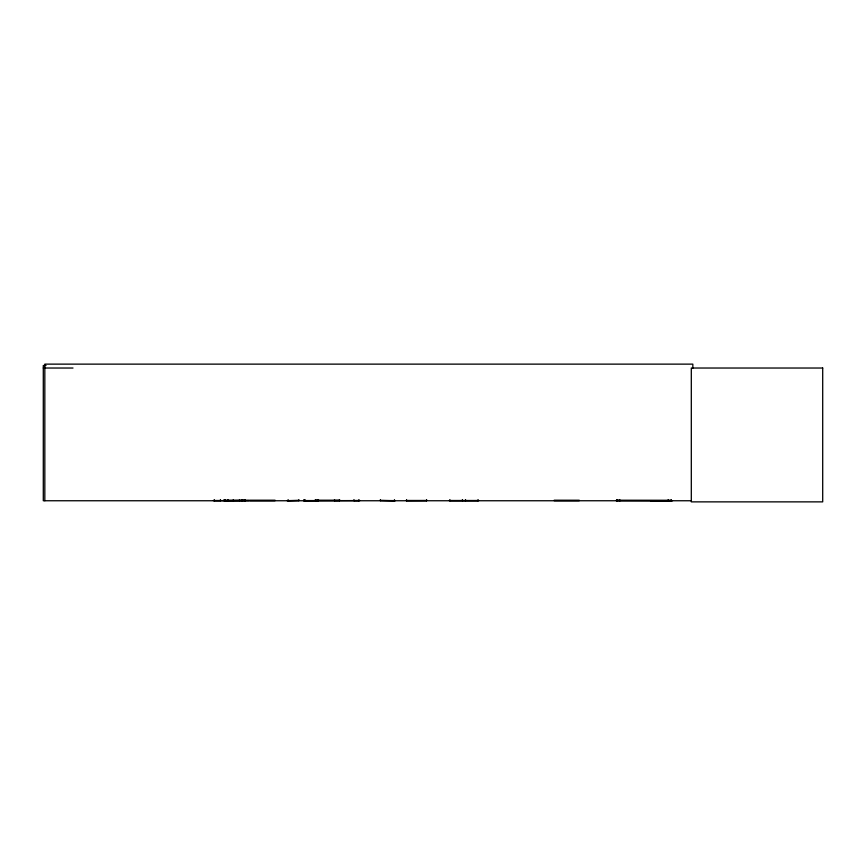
<?xml version="1.0" encoding="UTF-8"?>
<svg xmlns="http://www.w3.org/2000/svg" width="866" height="866" viewBox="0 0 866 866"><rect width="100%" height="100%" fill="white"/><g stroke="black" fill="none" stroke-linecap="round" stroke-linejoin="round"><path stroke-width="1.3" d="M224.142 500.71L245.349 500.483M225.268 500.58L225.268 499.639M244.212 500.645L244.223 499.639M304.215 500.58L318.244 500.58M617.382 500.7L617.209 499.877L616.787 500.743L616.581 500.223L671.323 500.267M619.58 500.667L619.829 499.877L620.034 500.743L619.212 499.877L618.973 500.721M667.87 500.721L668.108 499.877L668.357 500.656M670.76 500.267L670.988 500.656M671.118 500.721L671.356 499.877L671.561 500.743L616.332 500.667L616.581 499.877L617.003 500.754L617.242 500.267M339.288 500.537L334.222 500.58M668.704 500.267L668.498 500.721M449.216 500.58L478.714 500.58M449.681 500.58L478.249 500.58M287.88 500.624L298.802 500.483L287.176 500.71M213.274 500.58L249.159 500.689M213.978 500.58L220.148 500.58M46.006 365.517L43.3 365.517L43.3 500.754L691.479 500.754M43.3 368.028L73.004 368.028M224.088 500.212L249.181 500.212M249.982 500.212L275.074 500.212M314.845 500.212L339.927 500.212M554.164 500.212L579.257 500.234M406.555 500.483L426.624 500.483M250.003 500.689L275.052 500.689M303.555 500.71L359.91 500.58M406.555 500.71L426.624 500.624M554.186 500.689L579.235 500.689M359.184 500.58L354.216 500.58M394.658 500.624L380.455 500.483L395.253 500.754M692.832 368.18L692.832 364.131L44.826 364.131L44.826 500.754M672.503 500.754L650.518 500.754M478.075 499.606L478.075 500.721M465.529 499.606L465.529 500.721M462.412 499.606L462.412 500.721M449.855 499.606L449.855 500.721M426.624 499.639L426.624 500.754M406.555 499.639L406.555 500.754M394.463 499.639L394.463 500.754M380.358 499.639L380.358 500.754M358.914 499.606L358.914 500.721M353.945 499.606L353.945 500.721M339.461 499.606L339.461 500.721M334.493 499.606L334.493 500.721M318.45 499.639L318.45 500.754M318.114 499.639L318.114 500.754M315.841 499.639L315.841 500.754M305.048 499.639L305.048 500.754M304.345 499.639L304.345 500.754M304.009 499.639L304.009 500.754M298.911 499.639L298.911 500.754M288.118 499.639L288.118 500.754M245.349 499.639L245.359 500.754M242.101 499.639L242.101 500.754M239.525 499.606L239.525 500.721M233.355 499.606L233.355 500.721M227.996 499.639L227.996 500.754M224.142 499.639L224.142 500.754M220.419 499.606L220.419 500.721M214.248 499.606L214.248 500.721M822.7 368.028L691.306 368.028L691.306 501.869L822.7 501.869L822.7 368.028"/></g></svg>
